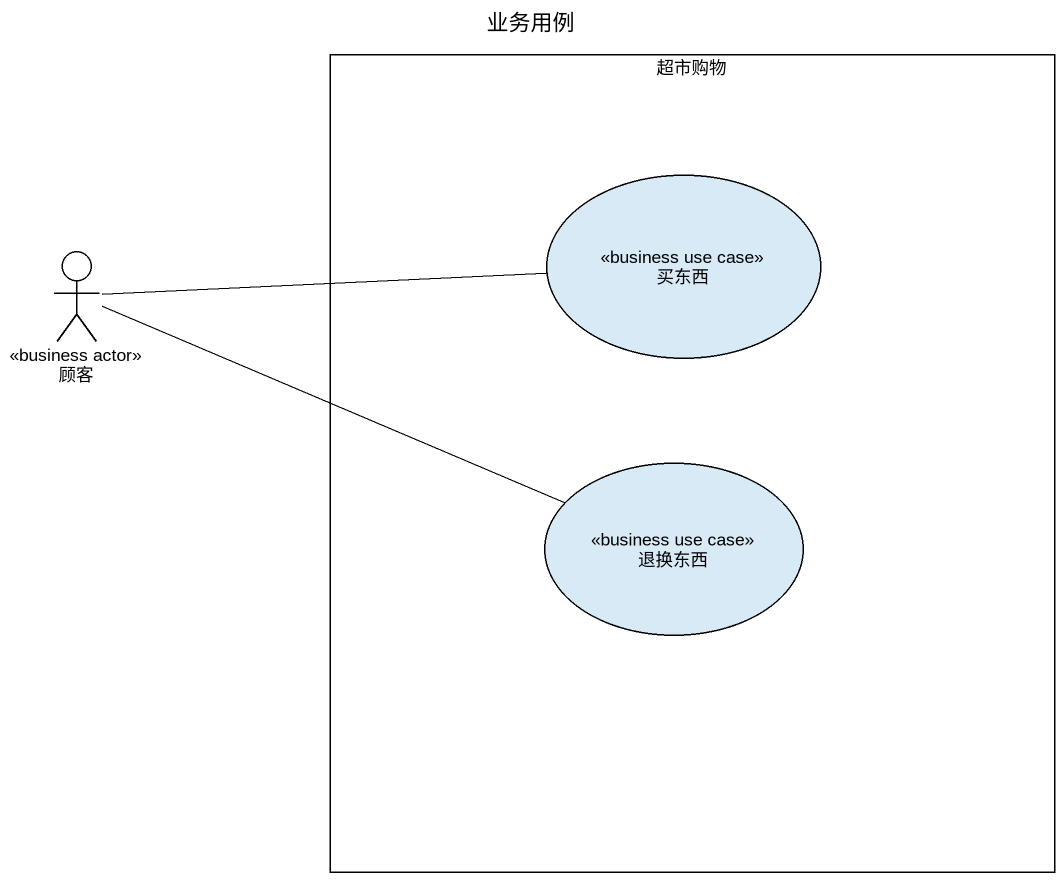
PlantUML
@startuml
title 业务用例
rectangle 超市购物 {
  usecase 买东西 <<business use case>>
  usecase 退换东西 <<business use case>>
}
actor 顾客 <<business actor>>
顾客 -right- 买东西
顾客 -right- 退换东西
@enduml
